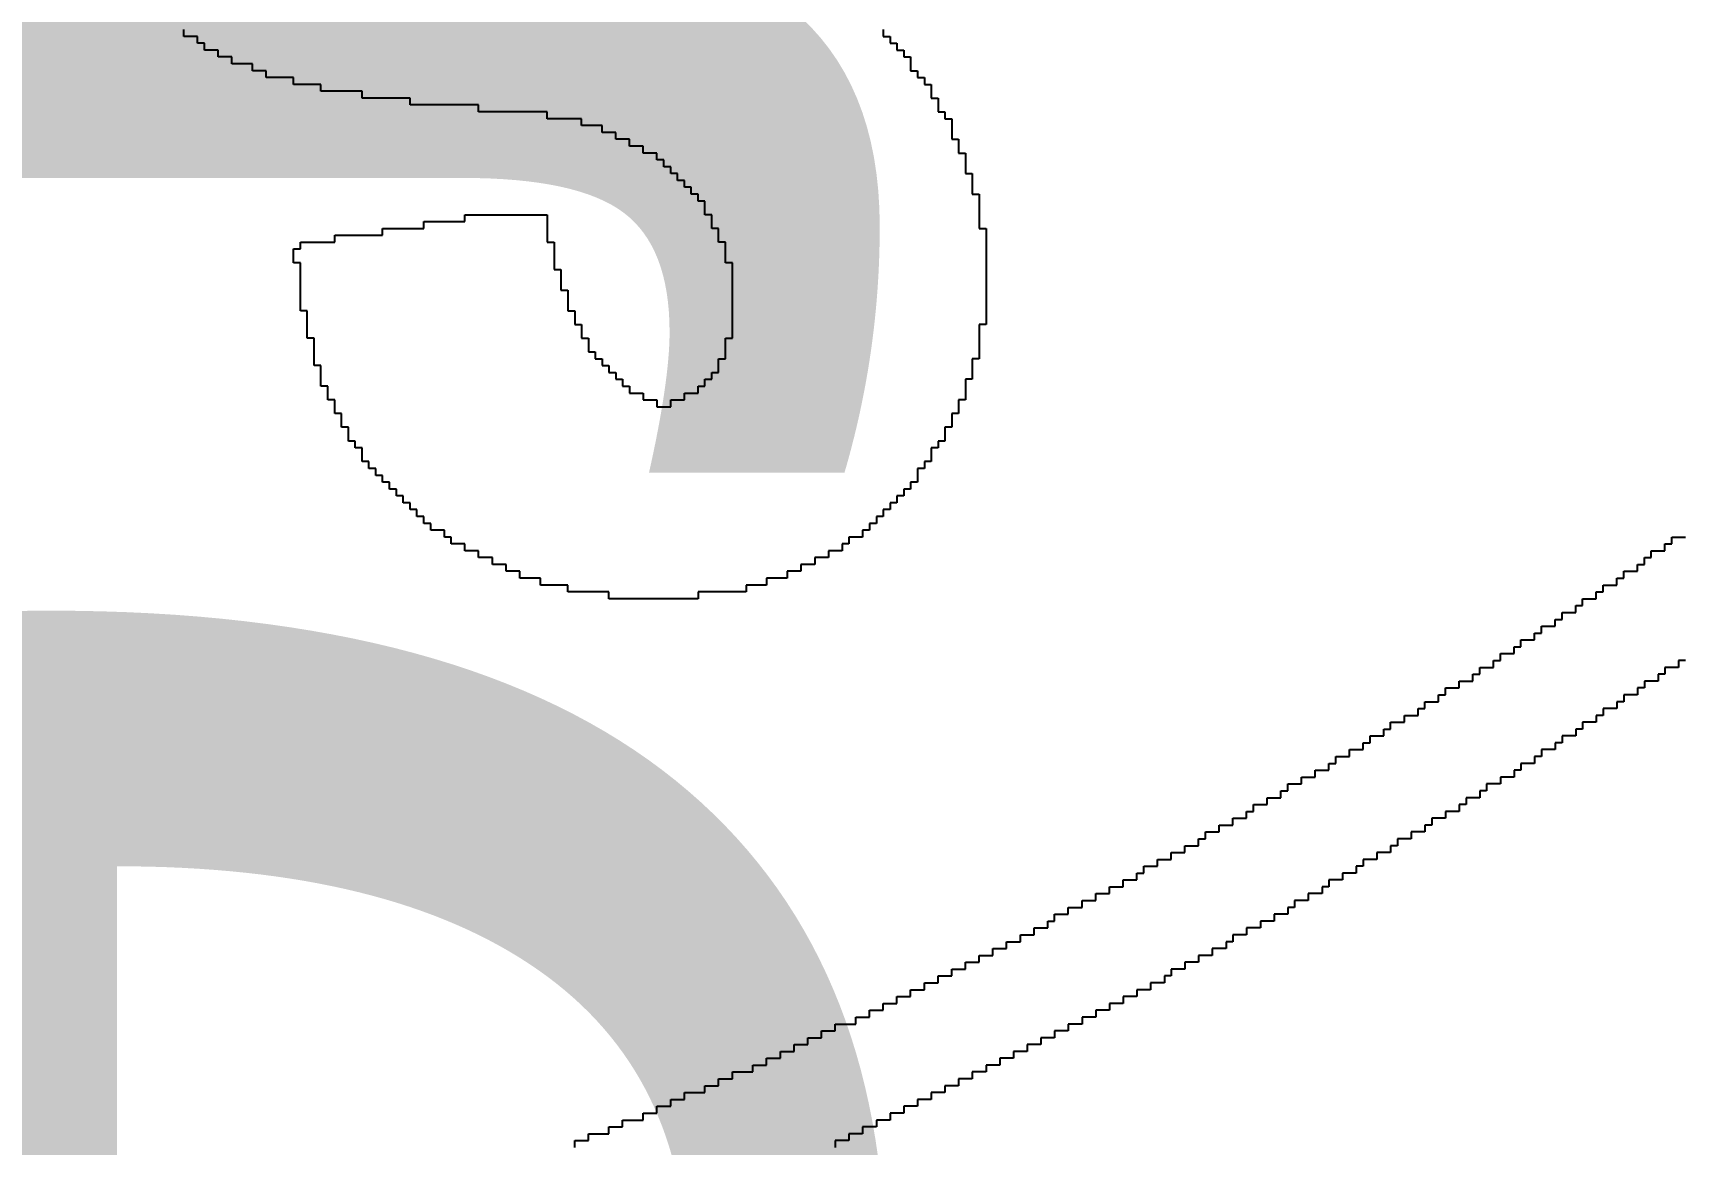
# Model space of a CAD drawing. Header units: millimetres. Extents: x 38.3 to 116.8, y 314 to 397.1.
# Drawn here: x 101.102 to 103.491, y 371.208 to 372.818 of the extents above; entities that cross this region are included whole.
import ezdxf

# ---------------------------------------------------------------- set-up
doc = ezdxf.new("R2010")
doc.units = ezdxf.units.MM
doc.layers.add('BottomOverlay', color=54, linetype='Continuous')
doc.layers.add('TopOverlay', color=2, linetype='Continuous')

# ---------------------------------------------------------------- blocks, each defined once
blk = doc.blocks.new('4S6TMP_L____85')
at = {"layer": 'TopOverlay'}
for p, q in [((2.3879, -5.9012), (2.3879, -5.8913)), ((3.4012, -5.8913), (3.4012, -5.9012)), ((2.4078, -5.9012), (2.3879, -5.9012)), ((2.4078, -5.9111), (2.4078, -5.9012)), ((2.4177, -5.9111), (2.4078, -5.9111)), ((2.4177, -5.9211), (2.4177, -5.9111)), ((2.4376, -5.9211), (2.4177, -5.9211)), ((2.4376, -5.931), (2.4376, -5.9211)), ((3.4012, -5.9012), (3.4111, -5.9012)), ((3.4111, -5.9012), (3.4111, -5.9111)), ((3.4111, -5.9111), (3.4211, -5.9111)), ((3.4211, -5.9111), (3.4211, -5.9211)), ((3.4211, -5.9211), (3.431, -5.9211)), ((3.431, -5.9211), (3.431, -5.931)), ((2.4575, -5.931), (2.4376, -5.931)), ((2.4575, -5.9409), (2.4575, -5.931)), ((2.4873, -5.9409), (2.4575, -5.9409)), ((2.4873, -5.9509), (2.4873, -5.9409)), ((3.431, -5.931), (3.4409, -5.931)), ((3.4409, -5.931), (3.4409, -5.9409)), ((3.4409, -5.9409), (3.4409, -5.9509)), ((2.5072, -5.9509), (2.4873, -5.9509)), ((2.5072, -5.9608), (2.5072, -5.9509)), ((2.5469, -5.9608), (2.5072, -5.9608)), ((2.5469, -5.9707), (2.5469, -5.9608)), ((2.5866, -5.9707), (2.5469, -5.9707)), ((2.5866, -5.9807), (2.5866, -5.9707)), ((3.4409, -5.9509), (3.4509, -5.9509)), ((3.4509, -5.9509), (3.4509, -5.9608)), ((3.4509, -5.9608), (3.4608, -5.9608)), ((3.4608, -5.9608), (3.4608, -5.9707)), ((3.4608, -5.9707), (3.4707, -5.9707)), ((3.4707, -5.9707), (3.4707, -5.9807)), ((2.6462, -5.9807), (2.5866, -5.9807)), ((2.6462, -5.9906), (2.6462, -5.9807)), ((2.7158, -5.9906), (2.6462, -5.9906)), ((2.7158, -6.0005), (2.7158, -5.9906)), ((3.4707, -5.9807), (3.4707, -5.9906)), ((3.4707, -5.9906), (3.4807, -5.9906)), ((3.4807, -5.9906), (3.4807, -6.0005)), ((2.8151, -6.0005), (2.7158, -6.0005)), ((2.8151, -6.0105), (2.8151, -6.0005)), ((2.9144, -6.0105), (2.8151, -6.0105)), ((2.9144, -6.0204), (2.9144, -6.0105)), ((2.9641, -6.0204), (2.9144, -6.0204)), ((2.9641, -6.0303), (2.9641, -6.0204)), ((3.4807, -6.0005), (3.4807, -6.0105)), ((3.4807, -6.0105), (3.4906, -6.0105)), ((3.4906, -6.0105), (3.4906, -6.0204)), ((3.4906, -6.0204), (3.5005, -6.0204)), ((3.5005, -6.0204), (3.5005, -6.0303)), ((2.9939, -6.0303), (2.9641, -6.0303)), ((2.9939, -6.0403), (2.9939, -6.0303)), ((3.0138, -6.0403), (2.9939, -6.0403)), ((3.0138, -6.0502), (3.0138, -6.0403)), ((3.5005, -6.0303), (3.5005, -6.0403)), ((3.5005, -6.0403), (3.5005, -6.0502)), ((3.0336, -6.0502), (3.0138, -6.0502)), ((3.0336, -6.0601), (3.0336, -6.0502)), ((3.0535, -6.0601), (3.0336, -6.0601)), ((3.0535, -6.0701), (3.0535, -6.0601)), ((3.5005, -6.0502), (3.5105, -6.0502)), ((3.5105, -6.0502), (3.5105, -6.0601)), ((3.5105, -6.0601), (3.5105, -6.0701)), ((3.0734, -6.0701), (3.0535, -6.0701)), ((3.0734, -6.08), (3.0734, -6.0701)), ((3.0833, -6.08), (3.0734, -6.08)), ((3.0833, -6.0899), (3.0833, -6.08)), ((3.0933, -6.0899), (3.0833, -6.0899)), ((3.0933, -6.0999), (3.0933, -6.0899)), ((3.5105, -6.0701), (3.5204, -6.0701)), ((3.5204, -6.0701), (3.5204, -6.08)), ((3.5204, -6.08), (3.5204, -6.0899)), ((3.5204, -6.0899), (3.5204, -6.0999)), ((3.1032, -6.0999), (3.0933, -6.0999)), ((3.1032, -6.1098), (3.1032, -6.0999)), ((3.1131, -6.1098), (3.1032, -6.1098)), ((3.1131, -6.1197), (3.1131, -6.1098)), ((3.5204, -6.0999), (3.5303, -6.0999)), ((3.5303, -6.0999), (3.5303, -6.1098)), ((3.5303, -6.1098), (3.5303, -6.1197)), ((3.1231, -6.1197), (3.1131, -6.1197)), ((3.1231, -6.1297), (3.1231, -6.1197)), ((3.133, -6.1297), (3.1231, -6.1297)), ((3.133, -6.1396), (3.133, -6.1297)), ((3.1429, -6.1396), (3.133, -6.1396)), ((3.1429, -6.1495), (3.1429, -6.1396)), ((3.5303, -6.1197), (3.5303, -6.1297)), ((3.5303, -6.1297), (3.5403, -6.1297)), ((3.5403, -6.1297), (3.5403, -6.1396)), ((3.5403, -6.1396), (3.5403, -6.1495)), ((2.7952, -6.1694), (2.7952, -6.1595)), ((2.7952, -6.1595), (2.9144, -6.1595)), ((2.9144, -6.1595), (2.9144, -6.1694)), ((3.1429, -6.1595), (3.1429, -6.1495)), ((3.1529, -6.1595), (3.1429, -6.1595)), ((3.1529, -6.1694), (3.1529, -6.1595)), ((3.5403, -6.1495), (3.5403, -6.1595)), ((3.5403, -6.1595), (3.5403, -6.1694)), ((2.676, -6.1893), (2.676, -6.1793)), ((2.676, -6.1793), (2.7356, -6.1793)), ((2.7356, -6.1793), (2.7356, -6.1694)), ((2.7356, -6.1694), (2.7952, -6.1694)), ((2.9144, -6.1694), (2.9144, -6.1793)), ((2.9144, -6.1793), (2.9144, -6.1893)), ((3.1529, -6.1793), (3.1529, -6.1694)), ((3.1628, -6.1793), (3.1529, -6.1793)), ((3.1628, -6.1893), (3.1628, -6.1793)), ((3.5403, -6.1694), (3.5403, -6.1793)), ((3.5403, -6.1793), (3.5502, -6.1793)), ((3.5502, -6.1793), (3.5502, -6.1893)), ((2.5469, -6.2191), (2.5469, -6.2091)), ((2.5469, -6.2091), (2.5568, -6.2091)), ((2.5568, -6.2091), (2.5568, -6.1992)), ((2.5568, -6.1992), (2.6065, -6.1992)), ((2.6065, -6.1992), (2.6065, -6.1893)), ((2.6065, -6.1893), (2.676, -6.1893)), ((2.9144, -6.1893), (2.9144, -6.1992)), ((2.9144, -6.1992), (2.9244, -6.1992)), ((2.9244, -6.1992), (2.9244, -6.2091)), ((2.9244, -6.2091), (2.9244, -6.2191)), ((3.1628, -6.1992), (3.1628, -6.1893)), ((3.1727, -6.1992), (3.1628, -6.1992)), ((3.1727, -6.2091), (3.1727, -6.1992)), ((3.1727, -6.2191), (3.1727, -6.2091)), ((3.5502, -6.1893), (3.5502, -6.1992)), ((3.5502, -6.1992), (3.5502, -6.2091)), ((3.5502, -6.2091), (3.5502, -6.2191)), ((2.5469, -6.229), (2.5469, -6.2191)), ((2.5568, -6.229), (2.5469, -6.229)), ((2.5568, -6.239), (2.5568, -6.229)), ((2.9244, -6.2191), (2.9244, -6.229)), ((2.9244, -6.229), (2.9244, -6.239)), ((3.1727, -6.229), (3.1727, -6.2191)), ((3.1827, -6.229), (3.1727, -6.229)), ((3.1827, -6.239), (3.1827, -6.229)), ((3.5502, -6.2191), (3.5502, -6.229)), ((3.5502, -6.229), (3.5502, -6.239)), ((2.5568, -6.2489), (2.5568, -6.239)), ((2.5568, -6.2588), (2.5568, -6.2489)), ((2.5568, -6.2688), (2.5568, -6.2588)), ((2.9244, -6.239), (2.9343, -6.239)), ((2.9343, -6.239), (2.9343, -6.2489)), ((2.9343, -6.2489), (2.9343, -6.2588)), ((2.9343, -6.2588), (2.9343, -6.2688)), ((3.1827, -6.2489), (3.1827, -6.239)), ((3.1827, -6.2588), (3.1827, -6.2489)), ((3.1827, -6.2688), (3.1827, -6.2588)), ((3.5502, -6.239), (3.5502, -6.2489)), ((3.5502, -6.2489), (3.5502, -6.2588)), ((3.5502, -6.2588), (3.5502, -6.2688)), ((2.5568, -6.2787), (2.5568, -6.2688)), ((2.5568, -6.2886), (2.5568, -6.2787)), ((2.9343, -6.2688), (2.9442, -6.2688)), ((2.9442, -6.2688), (2.9442, -6.2787)), ((2.9442, -6.2787), (2.9442, -6.2886)), ((3.1827, -6.2787), (3.1827, -6.2688)), ((3.1827, -6.2886), (3.1827, -6.2787)), ((3.5502, -6.2688), (3.5502, -6.2787)), ((3.5502, -6.2787), (3.5502, -6.2886)), ((2.5568, -6.2986), (2.5568, -6.2886)), ((2.5668, -6.2986), (2.5568, -6.2986)), ((2.5668, -6.3085), (2.5668, -6.2986)), ((2.9442, -6.2886), (2.9442, -6.2986)), ((2.9442, -6.2986), (2.9542, -6.2986)), ((2.9542, -6.2986), (2.9542, -6.3085)), ((3.1827, -6.2986), (3.1827, -6.2886)), ((3.1827, -6.3085), (3.1827, -6.2986)), ((3.5502, -6.2886), (3.5502, -6.2986)), ((3.5502, -6.2986), (3.5502, -6.3085)), ((2.5668, -6.3184), (2.5668, -6.3085)), ((2.5668, -6.3284), (2.5668, -6.3184)), ((2.5668, -6.3383), (2.5668, -6.3284)), ((2.9542, -6.3085), (2.9542, -6.3184)), ((2.9542, -6.3184), (2.9641, -6.3184)), ((2.9641, -6.3184), (2.9641, -6.3284)), ((2.9641, -6.3284), (2.9641, -6.3383)), ((3.1827, -6.3184), (3.1827, -6.3085)), ((3.1827, -6.3284), (3.1827, -6.3184)), ((3.1827, -6.3383), (3.1827, -6.3284)), ((3.5502, -6.3184), (3.5403, -6.3184)), ((3.5403, -6.3184), (3.5403, -6.3284)), ((3.5403, -6.3284), (3.5403, -6.3383)), ((3.5502, -6.3085), (3.5502, -6.3184)), ((2.5767, -6.3383), (2.5668, -6.3383)), ((2.5767, -6.3482), (2.5767, -6.3383)), ((2.5767, -6.3582), (2.5767, -6.3482)), ((2.9641, -6.3383), (2.974, -6.3383)), ((2.974, -6.3383), (2.974, -6.3482)), ((2.974, -6.3482), (2.974, -6.3582)), ((3.1727, -6.3482), (3.1727, -6.3383)), ((3.1727, -6.3383), (3.1827, -6.3383)), ((3.1727, -6.3582), (3.1727, -6.3482)), ((3.5403, -6.3383), (3.5403, -6.3482)), ((3.5403, -6.3482), (3.5403, -6.3582)), ((2.5767, -6.3681), (2.5767, -6.3582)), ((2.5767, -6.378), (2.5767, -6.3681)), ((2.5866, -6.378), (2.5767, -6.378)), ((2.5866, -6.388), (2.5866, -6.378)), ((2.974, -6.3582), (2.984, -6.3582)), ((2.984, -6.3582), (2.984, -6.3681)), ((2.984, -6.3681), (2.9939, -6.3681)), ((2.9939, -6.3681), (2.9939, -6.378)), ((2.9939, -6.378), (3.0038, -6.378)), ((3.0038, -6.378), (3.0038, -6.388)), ((3.1628, -6.378), (3.1628, -6.3681)), ((3.1628, -6.3681), (3.1727, -6.3681)), ((3.1628, -6.388), (3.1628, -6.378)), ((3.1727, -6.3681), (3.1727, -6.3582)), ((3.5403, -6.3681), (3.5303, -6.3681)), ((3.5303, -6.3681), (3.5303, -6.378)), ((3.5303, -6.378), (3.5303, -6.388)), ((3.5403, -6.3582), (3.5403, -6.3681)), ((2.5866, -6.3979), (2.5866, -6.388)), ((2.5866, -6.4078), (2.5866, -6.3979)), ((3.0038, -6.388), (3.0138, -6.388)), ((3.0138, -6.388), (3.0138, -6.3979)), ((3.0138, -6.3979), (3.0237, -6.3979)), ((3.0237, -6.3979), (3.0237, -6.4078)), ((3.1429, -6.4078), (3.1429, -6.3979)), ((3.1429, -6.3979), (3.1529, -6.3979)), ((3.1529, -6.3979), (3.1529, -6.388)), ((3.1529, -6.388), (3.1628, -6.388)), ((3.5303, -6.3979), (3.5204, -6.3979)), ((3.5204, -6.3979), (3.5204, -6.4078)), ((3.5303, -6.388), (3.5303, -6.3979)), ((2.5966, -6.4078), (2.5866, -6.4078)), ((2.5966, -6.4178), (2.5966, -6.4078)), ((2.5966, -6.4277), (2.5966, -6.4178)), ((3.0237, -6.4078), (3.0336, -6.4078)), ((3.0336, -6.4078), (3.0336, -6.4178)), ((3.0336, -6.4178), (3.0535, -6.4178)), ((3.0535, -6.4178), (3.0535, -6.4277)), ((3.1131, -6.4277), (3.1131, -6.4178)), ((3.1131, -6.4178), (3.133, -6.4178)), ((3.133, -6.4178), (3.133, -6.4078)), ((3.133, -6.4078), (3.1429, -6.4078)), ((3.5204, -6.4078), (3.5204, -6.4178)), ((3.5204, -6.4178), (3.5204, -6.4277)), ((2.6065, -6.4277), (2.5966, -6.4277)), ((2.6065, -6.4376), (2.6065, -6.4277)), ((2.6065, -6.4476), (2.6065, -6.4376)), ((2.6164, -6.4476), (2.6065, -6.4476)), ((2.6164, -6.4575), (2.6164, -6.4476)), ((3.0535, -6.4277), (3.0734, -6.4277)), ((3.0734, -6.4277), (3.0734, -6.4376)), ((3.0734, -6.4376), (3.0933, -6.4376)), ((3.0933, -6.4376), (3.0933, -6.4277)), ((3.0933, -6.4277), (3.1131, -6.4277)), ((3.5105, -6.4476), (3.5005, -6.4476)), ((3.5005, -6.4476), (3.5005, -6.4575)), ((3.5204, -6.4277), (3.5105, -6.4277)), ((3.5105, -6.4277), (3.5105, -6.4376)), ((3.5105, -6.4376), (3.5105, -6.4476)), ((2.6164, -6.4674), (2.6164, -6.4575)), ((2.6264, -6.4674), (2.6164, -6.4674)), ((2.6264, -6.4774), (2.6264, -6.4674)), ((3.5005, -6.4674), (3.4906, -6.4674)), ((3.4906, -6.4674), (3.4906, -6.4774)), ((3.5005, -6.4575), (3.5005, -6.4674)), ((2.6264, -6.4873), (2.6264, -6.4774)), ((2.6363, -6.4873), (2.6264, -6.4873)), ((2.6363, -6.4972), (2.6363, -6.4873)), ((2.6462, -6.4972), (2.6363, -6.4972)), ((2.6462, -6.5072), (2.6462, -6.4972)), ((3.4807, -6.4972), (3.4707, -6.4972)), ((3.4707, -6.4972), (3.4707, -6.5072)), ((3.4906, -6.4873), (3.4807, -6.4873)), ((3.4807, -6.4873), (3.4807, -6.4972)), ((3.4906, -6.4774), (3.4906, -6.4873)), ((2.6462, -6.5171), (2.6462, -6.5072)), ((2.6562, -6.5171), (2.6462, -6.5171)), ((2.6562, -6.527), (2.6562, -6.5171)), ((3.4707, -6.5171), (3.4608, -6.5171)), ((3.4608, -6.5171), (3.4608, -6.527)), ((3.4707, -6.5072), (3.4707, -6.5171)), ((2.6661, -6.527), (2.6562, -6.527)), ((2.6661, -6.537), (2.6661, -6.527)), ((2.676, -6.537), (2.6661, -6.537)), ((2.676, -6.5469), (2.676, -6.537)), ((3.4608, -6.527), (3.4509, -6.527)), ((3.4509, -6.527), (3.4509, -6.537)), ((3.4509, -6.537), (3.4509, -6.5469)), ((2.686, -6.5469), (2.676, -6.5469)), ((2.686, -6.5568), (2.686, -6.5469)), ((2.6959, -6.5568), (2.686, -6.5568)), ((2.6959, -6.5668), (2.6959, -6.5568)), ((2.7058, -6.5668), (2.6959, -6.5668)), ((2.7058, -6.5767), (2.7058, -6.5668)), ((3.431, -6.5668), (3.4211, -6.5668)), ((3.4211, -6.5668), (3.4211, -6.5767)), ((3.4409, -6.5568), (3.431, -6.5568)), ((3.431, -6.5568), (3.431, -6.5668)), ((3.4509, -6.5469), (3.4409, -6.5469)), ((3.4409, -6.5469), (3.4409, -6.5568)), ((2.7158, -6.5767), (2.7058, -6.5767)), ((2.7158, -6.5866), (2.7158, -6.5767)), ((2.7257, -6.5866), (2.7158, -6.5866)), ((2.7257, -6.5966), (2.7257, -6.5866)), ((3.4111, -6.5866), (3.4012, -6.5866)), ((3.4012, -6.5866), (3.4012, -6.5966)), ((3.4211, -6.5767), (3.4111, -6.5767)), ((3.4111, -6.5767), (3.4111, -6.5866)), ((2.7356, -6.5966), (2.7257, -6.5966)), ((2.7356, -6.6065), (2.7356, -6.5966)), ((2.7456, -6.6065), (2.7356, -6.6065)), ((2.7456, -6.6164), (2.7456, -6.6065)), ((2.7654, -6.6164), (2.7456, -6.6164)), ((2.7654, -6.6264), (2.7654, -6.6164)), ((3.3813, -6.6164), (3.3714, -6.6164)), ((3.3714, -6.6164), (3.3714, -6.6264)), ((3.3913, -6.6065), (3.3813, -6.6065)), ((3.3813, -6.6065), (3.3813, -6.6164)), ((3.4012, -6.5966), (3.3913, -6.5966)), ((3.3913, -6.5966), (3.3913, -6.6065)), ((2.7754, -6.6264), (2.7654, -6.6264)), ((2.7754, -6.6363), (2.7754, -6.6264)), ((2.7952, -6.6363), (2.7754, -6.6363)), ((2.7952, -6.6462), (2.7952, -6.6363)), ((3.3515, -6.6363), (3.3416, -6.6363)), ((3.3416, -6.6363), (3.3416, -6.6462)), ((3.3714, -6.6264), (3.3515, -6.6264)), ((3.3515, -6.6264), (3.3515, -6.6363)), ((4.5337, -6.6462), (4.5337, -6.6363)), ((4.5337, -6.6363), (4.5436, -6.6363)), ((4.5436, -6.6363), (4.5436, -6.6264)), ((4.5436, -6.6264), (4.5635, -6.6264)), ((2.8151, -6.6462), (2.7952, -6.6462)), ((2.8151, -6.6562), (2.8151, -6.6462)), ((2.835, -6.6562), (2.8151, -6.6562)), ((2.835, -6.6661), (2.835, -6.6562)), ((3.3217, -6.6562), (3.3019, -6.6562)), ((3.3019, -6.6562), (3.3019, -6.6661)), ((3.3416, -6.6462), (3.3217, -6.6462)), ((3.3217, -6.6462), (3.3217, -6.6562)), ((4.5039, -6.6661), (4.5039, -6.6562)), ((4.5039, -6.6562), (4.5138, -6.6562)), ((4.5138, -6.6562), (4.5138, -6.6462)), ((4.5138, -6.6462), (4.5337, -6.6462)), ((2.8548, -6.6661), (2.835, -6.6661)), ((2.8548, -6.676), (2.8548, -6.6661)), ((2.8747, -6.676), (2.8548, -6.676)), ((2.8747, -6.686), (2.8747, -6.676)), ((2.9045, -6.686), (2.8747, -6.686)), ((2.9045, -6.6959), (2.9045, -6.686)), ((3.2621, -6.686), (3.2323, -6.686)), ((3.2323, -6.686), (3.2323, -6.6959)), ((3.282, -6.676), (3.2621, -6.676)), ((3.2621, -6.676), (3.2621, -6.686)), ((3.3019, -6.6661), (3.282, -6.6661)), ((3.282, -6.6661), (3.282, -6.676)), ((4.4641, -6.6959), (4.4641, -6.686)), ((4.4641, -6.686), (4.4741, -6.686)), ((4.4741, -6.686), (4.4741, -6.676)), ((4.4741, -6.676), (4.4939, -6.676)), ((4.4939, -6.676), (4.4939, -6.6661)), ((4.4939, -6.6661), (4.5039, -6.6661)), ((2.9442, -6.6959), (2.9045, -6.6959)), ((2.9442, -6.7058), (2.9442, -6.6959)), ((3.0038, -6.7058), (2.9442, -6.7058)), ((3.0038, -6.7158), (3.0038, -6.7058)), ((3.2025, -6.7058), (3.133, -6.7058)), ((3.133, -6.7058), (3.133, -6.7158)), ((3.2323, -6.6959), (3.2025, -6.6959)), ((3.2025, -6.6959), (3.2025, -6.7058)), ((4.4343, -6.7158), (4.4343, -6.7058)), ((4.4343, -6.7058), (4.4443, -6.7058)), ((4.4443, -6.7058), (4.4443, -6.6959)), ((4.4443, -6.6959), (4.4641, -6.6959)), ((3.133, -6.7158), (3.0038, -6.7158)), ((4.3847, -6.7456), (4.3847, -6.7356)), ((4.3847, -6.7356), (4.4045, -6.7356)), ((4.4045, -6.7356), (4.4045, -6.7257)), ((4.4045, -6.7257), (4.4145, -6.7257)), ((4.4145, -6.7257), (4.4145, -6.7158)), ((4.4145, -6.7158), (4.4343, -6.7158)), ((4.3549, -6.7654), (4.3549, -6.7555)), ((4.3549, -6.7555), (4.3747, -6.7555)), ((4.3747, -6.7555), (4.3747, -6.7456)), ((4.3747, -6.7456), (4.3847, -6.7456)), ((4.3251, -6.7853), (4.3251, -6.7754)), ((4.3251, -6.7754), (4.3449, -6.7754)), ((4.3449, -6.7754), (4.3449, -6.7654)), ((4.3449, -6.7654), (4.3549, -6.7654)), ((4.2853, -6.8151), (4.2853, -6.8052)), ((4.2853, -6.8052), (4.2953, -6.8052)), ((4.2953, -6.8052), (4.2953, -6.7952)), ((4.2953, -6.7952), (4.3151, -6.7952)), ((4.3151, -6.7952), (4.3151, -6.7853)), ((4.3151, -6.7853), (4.3251, -6.7853)), ((4.5635, -6.8052), (4.5535, -6.8052)), ((4.5535, -6.8052), (4.5535, -6.8151)), ((4.2555, -6.835), (4.2555, -6.8251)), ((4.2555, -6.8251), (4.2654, -6.8251)), ((4.2654, -6.8251), (4.2654, -6.8151)), ((4.2654, -6.8151), (4.2853, -6.8151)), ((4.5337, -6.8251), (4.5237, -6.8251)), ((4.5237, -6.8251), (4.5237, -6.835)), ((4.5535, -6.8151), (4.5337, -6.8151)), ((4.5337, -6.8151), (4.5337, -6.8251)), ((4.2058, -6.8648), (4.2058, -6.8549)), ((4.2058, -6.8549), (4.2158, -6.8549)), ((4.2158, -6.8549), (4.2158, -6.8449)), ((4.2158, -6.8449), (4.2356, -6.8449)), ((4.2356, -6.8449), (4.2356, -6.835)), ((4.2356, -6.835), (4.2555, -6.835)), ((4.4939, -6.8549), (4.4741, -6.8549)), ((4.4741, -6.8549), (4.4741, -6.8648)), ((4.5039, -6.8449), (4.4939, -6.8449)), ((4.4939, -6.8449), (4.4939, -6.8549)), ((4.5237, -6.835), (4.5039, -6.835)), ((4.5039, -6.835), (4.5039, -6.8449)), ((4.176, -6.8847), (4.176, -6.8747)), ((4.176, -6.8747), (4.186, -6.8747)), ((4.186, -6.8747), (4.186, -6.8648)), ((4.186, -6.8648), (4.2058, -6.8648)), ((4.4641, -6.8747), (4.4443, -6.8747)), ((4.4443, -6.8747), (4.4443, -6.8847)), ((4.4741, -6.8648), (4.4641, -6.8648)), ((4.4641, -6.8648), (4.4641, -6.8747)), ((4.1363, -6.9045), (4.1363, -6.8946)), ((4.1363, -6.8946), (4.1562, -6.8946)), ((4.1562, -6.8946), (4.1562, -6.8847)), ((4.1562, -6.8847), (4.176, -6.8847)), ((4.4343, -6.8946), (4.4145, -6.8946)), ((4.4145, -6.8946), (4.4145, -6.9045)), ((4.4443, -6.8847), (4.4343, -6.8847)), ((4.4343, -6.8847), (4.4343, -6.8946)), ((4.0966, -6.9343), (4.0966, -6.9244)), ((4.0966, -6.9244), (4.1065, -6.9244)), ((4.1065, -6.9244), (4.1065, -6.9145)), ((4.1065, -6.9145), (4.1264, -6.9145)), ((4.1264, -6.9145), (4.1264, -6.9045)), ((4.1264, -6.9045), (4.1363, -6.9045)), ((4.3847, -6.9244), (4.3747, -6.9244)), ((4.3747, -6.9244), (4.3747, -6.9343)), ((4.4045, -6.9145), (4.3847, -6.9145)), ((4.3847, -6.9145), (4.3847, -6.9244)), ((4.4145, -6.9045), (4.4045, -6.9045)), ((4.4045, -6.9045), (4.4045, -6.9145)), ((4.0568, -6.9542), (4.0568, -6.9443)), ((4.0568, -6.9443), (4.0767, -6.9443)), ((4.0767, -6.9443), (4.0767, -6.9343)), ((4.0767, -6.9343), (4.0966, -6.9343)), ((4.3549, -6.9443), (4.3449, -6.9443)), ((4.3449, -6.9443), (4.3449, -6.9542)), ((4.3747, -6.9343), (4.3549, -6.9343)), ((4.3549, -6.9343), (4.3549, -6.9443)), ((4.0072, -6.984), (4.0072, -6.9741)), ((4.0072, -6.9741), (4.027, -6.9741)), ((4.027, -6.9741), (4.027, -6.9641)), ((4.027, -6.9641), (4.0469, -6.9641)), ((4.0469, -6.9641), (4.0469, -6.9542)), ((4.0469, -6.9542), (4.0568, -6.9542)), ((4.3151, -6.9741), (4.2953, -6.9741)), ((4.2953, -6.9741), (4.2953, -6.984)), ((4.3251, -6.9641), (4.3151, -6.9641)), ((4.3151, -6.9641), (4.3151, -6.9741)), ((4.3449, -6.9542), (4.3251, -6.9542)), ((4.3251, -6.9542), (4.3251, -6.9641)), ((3.9774, -7.0039), (3.9774, -6.9939)), ((3.9774, -6.9939), (3.9873, -6.9939)), ((3.9873, -6.9939), (3.9873, -6.984)), ((3.9873, -6.984), (4.0072, -6.984)), ((4.2754, -6.9939), (4.2654, -6.9939)), ((4.2654, -6.9939), (4.2654, -7.0039)), ((4.2953, -6.984), (4.2754, -6.984)), ((4.2754, -6.984), (4.2754, -6.9939)), ((3.9277, -7.0337), (3.9277, -7.0237)), ((3.9277, -7.0237), (3.9376, -7.0237)), ((3.9376, -7.0237), (3.9376, -7.0138)), ((3.9376, -7.0138), (3.9575, -7.0138)), ((3.9575, -7.0138), (3.9575, -7.0039)), ((3.9575, -7.0039), (3.9774, -7.0039)), ((4.2356, -7.0237), (4.2158, -7.0237)), ((4.2158, -7.0237), (4.2158, -7.0337)), ((4.2456, -7.0138), (4.2356, -7.0138)), ((4.2356, -7.0138), (4.2356, -7.0237)), ((4.2654, -7.0039), (4.2456, -7.0039)), ((4.2456, -7.0039), (4.2456, -7.0138)), ((3.888, -7.0535), (3.888, -7.0436)), ((3.888, -7.0436), (3.9078, -7.0436)), ((3.9078, -7.0436), (3.9078, -7.0337)), ((3.9078, -7.0337), (3.9277, -7.0337)), ((4.1959, -7.0436), (4.186, -7.0436)), ((4.186, -7.0436), (4.186, -7.0535)), ((4.2158, -7.0337), (4.1959, -7.0337)), ((4.1959, -7.0337), (4.1959, -7.0436)), ((3.8582, -7.0734), (3.8582, -7.0635)), ((3.8582, -7.0635), (3.8681, -7.0635)), ((3.8681, -7.0635), (3.8681, -7.0535)), ((3.8681, -7.0535), (3.888, -7.0535)), ((4.1661, -7.0635), (4.1462, -7.0635)), ((4.1462, -7.0635), (4.1462, -7.0734)), ((4.186, -7.0535), (4.1661, -7.0535)), ((4.1661, -7.0535), (4.1661, -7.0635)), ((3.7986, -7.1032), (3.7986, -7.0933)), ((3.7986, -7.0933), (3.8184, -7.0933)), ((3.8184, -7.0933), (3.8184, -7.0833)), ((3.8184, -7.0833), (3.8383, -7.0833)), ((3.8383, -7.0833), (3.8383, -7.0734)), ((3.8383, -7.0734), (3.8582, -7.0734)), ((4.1164, -7.0933), (4.0966, -7.0933)), ((4.0966, -7.0933), (4.0966, -7.1032)), ((4.1363, -7.0833), (4.1164, -7.0833)), ((4.1164, -7.0833), (4.1164, -7.0933)), ((4.1462, -7.0734), (4.1363, -7.0734)), ((4.1363, -7.0734), (4.1363, -7.0833)), ((3.7688, -7.1231), (3.7688, -7.1131)), ((3.7688, -7.1131), (3.7787, -7.1131)), ((3.7787, -7.1131), (3.7787, -7.1032)), ((3.7787, -7.1032), (3.7986, -7.1032)), ((4.0866, -7.1131), (4.0668, -7.1131)), ((4.0668, -7.1131), (4.0668, -7.1231)), ((4.0966, -7.1032), (4.0866, -7.1032)), ((4.0866, -7.1032), (4.0866, -7.1131)), ((3.7092, -7.1529), (3.7092, -7.1429)), ((3.7092, -7.1429), (3.729, -7.1429)), ((3.729, -7.1429), (3.729, -7.133)), ((3.729, -7.133), (3.7489, -7.133)), ((3.7489, -7.133), (3.7489, -7.1231)), ((3.7489, -7.1231), (3.7688, -7.1231)), ((4.037, -7.1429), (4.0171, -7.1429)), ((4.0171, -7.1429), (4.0171, -7.1529)), ((4.0469, -7.133), (4.037, -7.133)), ((4.037, -7.133), (4.037, -7.1429)), ((4.0668, -7.1231), (4.0469, -7.1231)), ((4.0469, -7.1231), (4.0469, -7.133)), ((3.6694, -7.1727), (3.6694, -7.1628)), ((3.6694, -7.1628), (3.6893, -7.1628)), ((3.6893, -7.1628), (3.6893, -7.1529)), ((3.6893, -7.1529), (3.7092, -7.1529)), ((3.9972, -7.1628), (3.9873, -7.1628)), ((3.9873, -7.1628), (3.9873, -7.1727)), ((4.0171, -7.1529), (3.9972, -7.1529)), ((3.9972, -7.1529), (3.9972, -7.1628)), ((3.6396, -7.1926), (3.6396, -7.1827)), ((3.6396, -7.1827), (3.6495, -7.1827)), ((3.6495, -7.1827), (3.6495, -7.1727)), ((3.6495, -7.1727), (3.6694, -7.1727)), ((3.9674, -7.1827), (3.9476, -7.1827)), ((3.9476, -7.1827), (3.9476, -7.1926)), ((3.9873, -7.1727), (3.9674, -7.1727)), ((3.9674, -7.1727), (3.9674, -7.1827)), ((3.58, -7.2224), (3.58, -7.2125)), ((3.58, -7.2125), (3.5999, -7.2125)), ((3.5999, -7.2125), (3.5999, -7.2025)), ((3.5999, -7.2025), (3.6197, -7.2025)), ((3.6197, -7.2025), (3.6197, -7.1926)), ((3.6197, -7.1926), (3.6396, -7.1926)), ((3.9078, -7.2125), (3.8979, -7.2125)), ((3.8979, -7.2125), (3.8979, -7.2224)), ((3.9277, -7.2025), (3.9078, -7.2025)), ((3.9078, -7.2025), (3.9078, -7.2125)), ((3.9476, -7.1926), (3.9277, -7.1926)), ((3.9277, -7.1926), (3.9277, -7.2025)), ((3.5403, -7.2423), (3.5403, -7.2323)), ((3.5403, -7.2323), (3.5601, -7.2323)), ((3.5601, -7.2323), (3.5601, -7.2224)), ((3.5601, -7.2224), (3.58, -7.2224)), ((3.878, -7.2323), (3.8582, -7.2323)), ((3.8582, -7.2323), (3.8582, -7.2423)), ((3.8979, -7.2224), (3.878, -7.2224)), ((3.878, -7.2224), (3.878, -7.2323)), ((3.4807, -7.2721), (3.4807, -7.2621)), ((3.4807, -7.2621), (3.5005, -7.2621)), ((3.5005, -7.2621), (3.5005, -7.2522)), ((3.5005, -7.2522), (3.5204, -7.2522)), ((3.5204, -7.2522), (3.5204, -7.2423)), ((3.5204, -7.2423), (3.5403, -7.2423)), ((3.8184, -7.2621), (3.8085, -7.2621)), ((3.8085, -7.2621), (3.8085, -7.2721)), ((3.8383, -7.2522), (3.8184, -7.2522)), ((3.8184, -7.2522), (3.8184, -7.2621)), ((3.8582, -7.2423), (3.8383, -7.2423)), ((3.8383, -7.2423), (3.8383, -7.2522)), ((3.4409, -7.2919), (3.4409, -7.282)), ((3.4409, -7.282), (3.4608, -7.282)), ((3.4608, -7.282), (3.4608, -7.2721)), ((3.4608, -7.2721), (3.4807, -7.2721)), ((3.7886, -7.282), (3.7688, -7.282)), ((3.7688, -7.282), (3.7688, -7.2919)), ((3.8085, -7.2721), (3.7886, -7.2721)), ((3.7886, -7.2721), (3.7886, -7.282)), ((3.4012, -7.3118), (3.4012, -7.3019)), ((3.4012, -7.3019), (3.4211, -7.3019)), ((3.4211, -7.3019), (3.4211, -7.2919)), ((3.4211, -7.2919), (3.4409, -7.2919)), ((3.7489, -7.3019), (3.729, -7.3019)), ((3.729, -7.3019), (3.729, -7.3118)), ((3.7688, -7.2919), (3.7489, -7.2919)), ((3.7489, -7.2919), (3.7489, -7.3019)), ((3.3317, -7.3416), (3.3317, -7.3317)), ((3.3317, -7.3317), (3.3615, -7.3317)), ((3.3615, -7.3317), (3.3615, -7.3217)), ((3.3615, -7.3217), (3.3813, -7.3217)), ((3.3813, -7.3217), (3.3813, -7.3118)), ((3.3813, -7.3118), (3.4012, -7.3118)), ((3.6893, -7.3317), (3.6694, -7.3317)), ((3.6694, -7.3317), (3.6694, -7.3416)), ((3.7092, -7.3217), (3.6893, -7.3217)), ((3.6893, -7.3217), (3.6893, -7.3317)), ((3.729, -7.3118), (3.7092, -7.3118)), ((3.7092, -7.3118), (3.7092, -7.3217)), ((3.2919, -7.3615), (3.2919, -7.3515)), ((3.2919, -7.3515), (3.3118, -7.3515)), ((3.3118, -7.3515), (3.3118, -7.3416)), ((3.3118, -7.3416), (3.3317, -7.3416)), ((3.6495, -7.3515), (3.6297, -7.3515)), ((3.6297, -7.3515), (3.6297, -7.3615)), ((3.6694, -7.3416), (3.6495, -7.3416)), ((3.6495, -7.3416), (3.6495, -7.3515)), ((3.2323, -7.3913), (3.2323, -7.3813)), ((3.2323, -7.3813), (3.2522, -7.3813)), ((3.2522, -7.3813), (3.2522, -7.3714)), ((3.2522, -7.3714), (3.2721, -7.3714)), ((3.2721, -7.3714), (3.2721, -7.3615)), ((3.2721, -7.3615), (3.2919, -7.3615)), ((3.5899, -7.3813), (3.5701, -7.3813)), ((3.5701, -7.3813), (3.5701, -7.3913)), ((3.6098, -7.3714), (3.5899, -7.3714)), ((3.5899, -7.3714), (3.5899, -7.3813)), ((3.6297, -7.3615), (3.6098, -7.3615)), ((3.6098, -7.3615), (3.6098, -7.3714)), ((3.1827, -7.4112), (3.1827, -7.4012)), ((3.1827, -7.4012), (3.2125, -7.4012)), ((3.2125, -7.4012), (3.2125, -7.3913)), ((3.2125, -7.3913), (3.2323, -7.3913)), ((3.5502, -7.4012), (3.5303, -7.4012)), ((3.5303, -7.4012), (3.5303, -7.4112)), ((3.5701, -7.3913), (3.5502, -7.3913)), ((3.5502, -7.3913), (3.5502, -7.4012)), ((3.1429, -7.431), (3.1429, -7.4211)), ((3.1429, -7.4211), (3.1628, -7.4211)), ((3.1628, -7.4211), (3.1628, -7.4112)), ((3.1628, -7.4112), (3.1827, -7.4112)), ((3.5105, -7.4211), (3.4906, -7.4211)), ((3.4906, -7.4211), (3.4906, -7.431)), ((3.5303, -7.4112), (3.5105, -7.4112)), ((3.5105, -7.4112), (3.5105, -7.4211)), ((3.0734, -7.4608), (3.0734, -7.4509)), ((3.0734, -7.4509), (3.0933, -7.4509)), ((3.0933, -7.4509), (3.0933, -7.441)), ((3.0933, -7.441), (3.1131, -7.441)), ((3.1131, -7.441), (3.1131, -7.431)), ((3.1131, -7.431), (3.1429, -7.431)), ((3.4509, -7.4509), (3.431, -7.4509)), ((3.431, -7.4509), (3.431, -7.4608)), ((3.4707, -7.441), (3.4509, -7.441)), ((3.4509, -7.441), (3.4509, -7.4509)), ((3.4906, -7.431), (3.4707, -7.431)), ((3.4707, -7.431), (3.4707, -7.441)), ((3.0237, -7.4807), (3.0237, -7.4708)), ((3.0237, -7.4708), (3.0535, -7.4708)), ((3.0535, -7.4708), (3.0535, -7.4608)), ((3.0535, -7.4608), (3.0734, -7.4608)), ((3.4111, -7.4708), (3.3913, -7.4708)), ((3.3913, -7.4708), (3.3913, -7.4807)), ((3.431, -7.4608), (3.4111, -7.4608)), ((3.4111, -7.4608), (3.4111, -7.4708)), ((2.9542, -7.5105), (2.9542, -7.5006)), ((2.9542, -7.5006), (2.974, -7.5006)), ((2.974, -7.5006), (2.974, -7.4906)), ((2.974, -7.4906), (3.0038, -7.4906)), ((3.0038, -7.4906), (3.0038, -7.4807)), ((3.0038, -7.4807), (3.0237, -7.4807)), ((3.3515, -7.5006), (3.3317, -7.5006)), ((3.3317, -7.5006), (3.3317, -7.5105)), ((3.3714, -7.4906), (3.3515, -7.4906)), ((3.3515, -7.4906), (3.3515, -7.5006)), ((3.3913, -7.4807), (3.3714, -7.4807)), ((3.3714, -7.4807), (3.3714, -7.4906))]:
    blk.add_line(p, q, dxfattribs=at)

msp = doc.modelspace()

# ---------------------------------------------------------------- block references
msp.add_blockref('4S6TMP_L____85', (98.933, 378.714))

# ---------------------------------------------------------------- texts
at = {"layer": 'BottomOverlay', "text_generation_flag": 2}
msp.add_text('Digital Interface by', height=2.999999, rotation=90, dxfattribs=at).set_placement((102.2951, 388.874))

doc.saveas('drawing.dxf')
